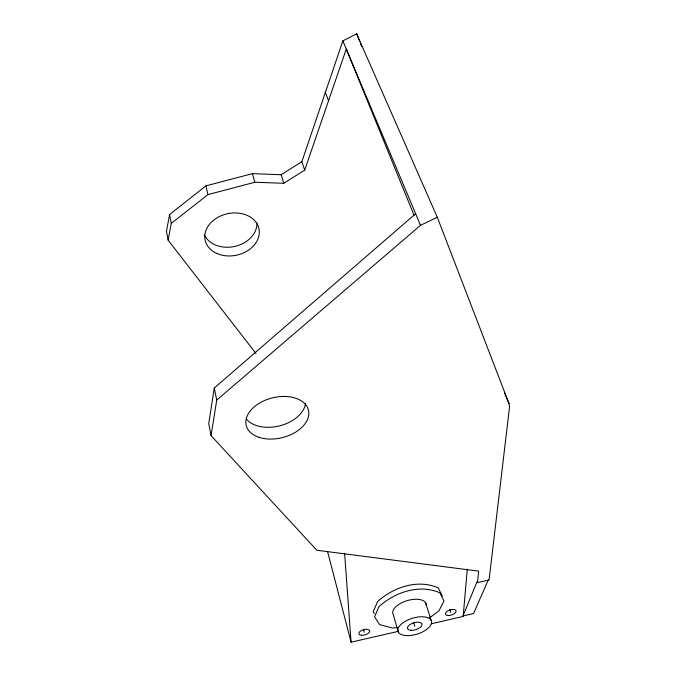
<?xml version="1.0" encoding="UTF-8"?>
<svg xmlns="http://www.w3.org/2000/svg" width="676" height="676" viewBox="0 0 676 676"><rect width="100%" height="100%" fill="white"/><g stroke="black" fill="none" stroke-linecap="round" stroke-linejoin="round"><path stroke-width="1.01" d="M467.302 569.158L463.153 616.436L431.28 623.762M255.959 353.464L168.121 240.174L171.273 223.376L207.946 194.612L254.81 182.258L283.785 183.272L304.69 170.141L301.876 161.657L342.85 40.873L356.658 33.8L437.296 217.275L509.02 403.614L509.543 406.842L489.086 579.983L477.476 582.611L478.659 571.135L316.841 550.247L211.056 435.614L208.74 423.607L214.284 388.007L415.63 213.743M211.056 435.614L216.734 400.099L214.284 388.007M301.876 161.657L281.157 174.729L252.393 173.648L205.91 185.883L169.566 214.546L166.457 231.327L168.121 240.174M304.69 170.141L346.289 49.035L414.05 215.213M488.292 579.932L473.538 613.538L462.992 615.963L477.112 581.588L477.476 582.611M216.734 400.099L420.506 225.319L437.296 217.275M429.581 617.788L438.893 610.994L443.98 600.972L439.856 592.818C419.34 583.785 394.936 592.193 379.008 606.583L374.597 616.749L379.549 624.556L392.241 628.038L397.243 627.573M327.564 551.481L351.072 642.2L398.375 631.325M374.31 613.529L373.211 611.788L377.588 601.598C393.432 587.19 417.819 578.808 438.242 587.917L442.374 596.105M504.431 392.984L509.02 403.614M342.85 40.873L420.506 225.319M356.658 33.8L359.742 41.642M360.511 43.594L361.668 46.534M325.173 91.835L328.333 100.158M449.793 609.498L450.782 612.49M425.626 602.899L431.136 620.298M281.157 174.729L283.785 183.272M413.568 622.402L414.751 626.28M398.409 632.246L393.288 614.737A17.297 8.391 -17.1 0 1 407.324 600.592A17.297 8.391 -17.1 0 1 426.117 605.037M252.393 173.648L254.81 182.258M363.451 629.263L364.271 632.305M205.91 185.883L207.946 194.612M169.566 214.546L171.273 223.376M344.608 553.281L351.072 642.2M305.51 403.623A31.764 20.567 -13.7 0 1 280.295 425.686A31.764 20.567 -13.7 0 1 246.588 419.34M256.956 223.038A27.293 21.226 -11.7 0 1 234.648 246.444A27.293 21.226 -11.7 0 1 204.262 234.656M361.635 635.288A5.636 2.687 -15.9 0 0 369.73 631.054A5.636 2.687 -15.9 0 0 361.423 630.539A5.636 2.687 -15.9 0 0 361.635 635.288M447.918 615.506A5.569 2.636 -18.1 0 0 456.131 611.265A5.569 2.636 -18.1 0 0 448.298 610.665A5.569 2.636 -18.1 0 0 447.918 615.506M405.946 635.55A17.5 8.264 -17.1 0 0 431.609 622.41A17.5 8.264 -17.1 0 0 406.597 620.585A17.5 8.264 -17.1 0 0 405.946 635.55M410.991 630.319A7.58 3.574 -17.1 0 0 422.061 624.599A7.58 3.574 -17.1 0 0 411.185 623.863A7.58 3.574 -17.1 0 0 410.991 630.319M259.009 437.321A32.059 20.483 -13.8 0 0 308.687 415.309A32.059 20.483 -13.8 0 0 264.24 400.665A32.059 20.483 -13.8 0 0 259.009 437.321M216.979 253.534A27.505 21.218 -11.8 0 0 259.263 233.524A27.505 21.218 -11.8 0 0 219.886 216.295A27.505 21.218 -11.8 0 0 216.979 253.534"/></g></svg>
